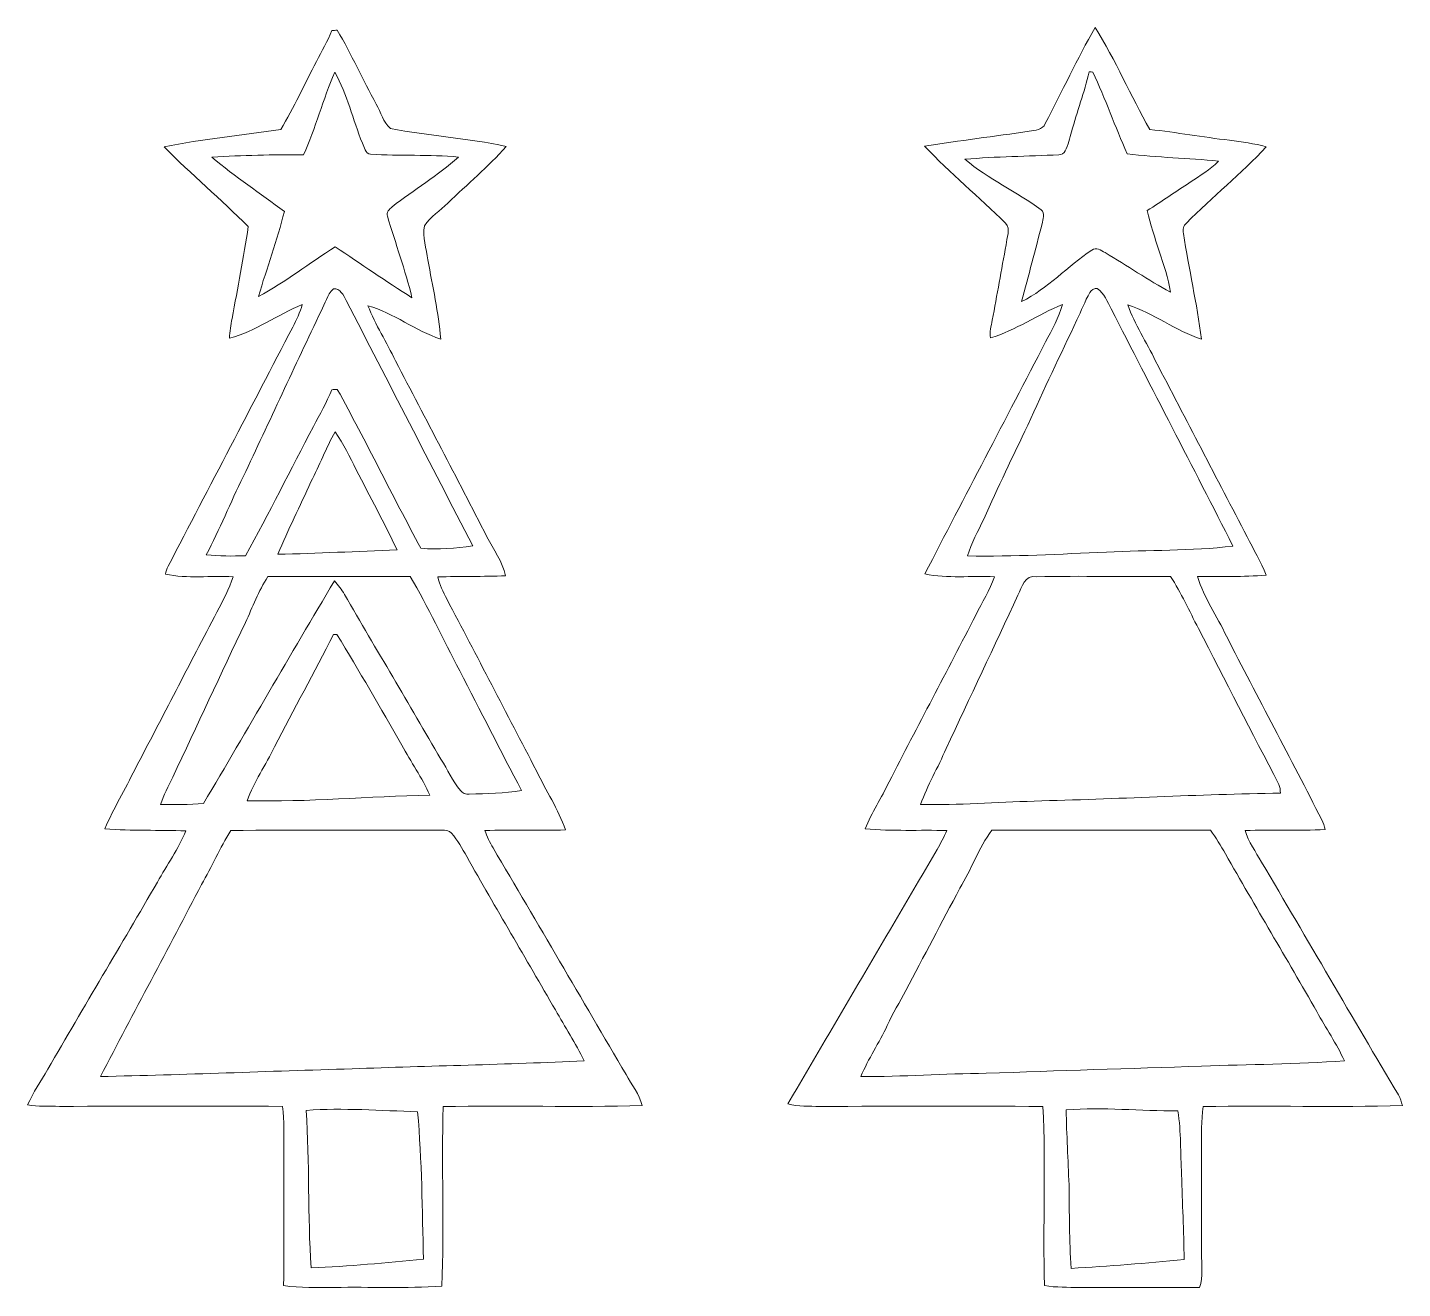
# Model space of a CAD drawing. Header units: centimetres. Extents: x -16.3 to 16.3, y -15 to 15.
import ezdxf

# ---------------------------------------------------------------- set-up
doc = ezdxf.new("R2010")
doc.units = ezdxf.units.CM
doc.header["$MEASUREMENT"] = 0
doc.layers.add('Layer 1', color=7, linetype='Continuous')

msp = doc.modelspace()

# ---------------------------------------------------------------- linework, layer by layer
at = {"layer": 'Layer 1', "color": 250, "lineweight": 9}
for points, knots in [([(-9.10184, 14.90275), (-9.05916, 14.90557), (-9.01612, 14.90839), (-8.97308, 14.91086), (-8.97308, 14.91086), (-8.63935, 14.33901), (-8.36383, 13.73506), (-8.0488, 13.15297), (-8.0488, 13.15297), (-7.93626, 12.96282), (-7.88476, 12.72117), (-7.71296, 12.57547), (-7.71296, 12.57547), (-6.80385, 12.39415), (-5.86899, 12.35287), (-4.96376, 12.1465), (-4.96376, 12.1465), (-5.3878, 11.66143), (-5.88557, 11.24938), (-6.34876, 10.80312), (-6.34876, 10.80312), (-6.52762, 10.61932), (-6.7594, 10.48033), (-6.8991, 10.26125), (-6.8991, 10.26125), (-6.96154, 9.99138), (-6.85676, 9.71832), (-6.81937, 9.45092), (-6.81937, 9.45092), (-6.71601, 8.82262), (-6.56255, 8.20068), (-6.51739, 7.56391), (-6.51739, 7.56391), (-7.11711, 7.77664), (-7.63464, 8.18127), (-8.24706, 8.36331), (-8.24706, 8.36331), (-8.06785, 7.90717), (-7.80115, 7.49265), (-7.59089, 7.05133), (-7.59089, 7.05133), (-6.86629, 5.65821), (-6.13428, 4.26897), (-5.41814, 2.87162), (-5.41814, 2.87162), (-5.26962, 2.56398), (-5.04666, 2.28317), (-4.97575, 1.94274), (-4.97575, 1.94274), (-5.51233, 1.91911), (-6.04961, 1.93569), (-6.58618, 1.91452), (-6.58618, 1.91452), (-6.54279, 1.73002), (-6.45918, 1.55892), (-6.37311, 1.391), (-6.37311, 1.391), (-5.6552, 0.03457), (-4.95423, -1.33104), (-4.24268, -2.69064), (-4.24268, -2.69064), (-4.01408, -3.16125), (-3.72974, -3.60575), (-3.55088, -4.09964), (-3.55088, -4.09964), (-4.18976, -4.10951), (-4.82864, -4.1021), (-5.46717, -4.10951), (-5.46717, -4.10951), (-5.41637, -4.25486), (-5.35181, -4.39526), (-5.27173, -4.52684), (-5.27173, -4.52684), (-4.21411, -6.31931), (-3.16812, -8.11813), (-2.1119, -9.9113), (-2.1119, -9.9113), (-1.97679, -10.1526), (-1.79793, -10.37767), (-1.72773, -10.65001), (-1.72773, -10.65001), (-3.30394, -10.69482), (-4.88121, -10.64543), (-6.45777, -10.67577), (-6.45777, -10.67577), (-6.50011, -12.09781), (-6.42884, -13.52233), (-6.49305, -14.94332), (-6.49305, -14.94332), (-7.34254, -14.9987), (-8.19414, -14.95813), (-9.04434, -14.97401), (-9.04434, -14.97401), (-9.44509, -14.96731), (-9.85114, -14.99447), (-10.24837, -14.92885), (-10.24837, -14.92885), (-10.2392, -13.861), (-10.24696, -12.79314), (-10.24202, -11.72563), (-10.24202, -11.72563), (-10.24484, -11.3725), (-10.23461, -11.01937), (-10.27448, -10.66836), (-10.27448, -10.66836), (-12.03978, -10.66659), (-13.80543, -10.66589), (-15.57073, -10.66942), (-15.57073, -10.66942), (-15.82543, -10.66412), (-16.0819, -10.67471), (-16.33449, -10.63661), (-16.33449, -10.63661), (-16.20185, -10.33815), (-16.01311, -10.06899), (-15.85048, -9.78677), (-15.85048, -9.78677), (-14.99358, -8.29733), (-14.10705, -6.82484), (-13.24733, -5.33683), (-13.24733, -5.33683), (-13.02226, -4.93219), (-12.74992, -4.55119), (-12.57, -4.12292), (-12.57, -4.12292), (-13.21135, -4.09258), (-13.85517, -4.12715), (-14.49511, -4.07071), (-14.49511, -4.07071), (-14.28803, -3.58282), (-14.01074, -3.1295), (-13.78003, -2.65325), (-13.78003, -2.65325), (-13.12633, -1.41076), (-12.48604, -0.16158), (-11.83269, 1.08091), (-11.83269, 1.08091), (-11.69088, 1.3536), (-11.54659, 1.62736), (-11.44852, 1.91981), (-11.44852, 1.91981), (-11.98263, 1.9505), (-12.5319, 1.86831), (-13.05789, 1.98296), (-13.05789, 1.98296), (-13.04907, 2.04928), (-13.02191, 2.11172), (-12.99192, 2.17064), (-12.99192, 2.17064), (-12.00556, 4.06471), (-11.01989, 5.95983), (-10.03176, 7.85354), (-10.03176, 7.85354), (-9.94181, 8.02641), (-9.85749, 8.2042), (-9.80528, 8.39259), (-9.80528, 8.39259), (-10.39477, 8.15235), (-10.91583, 7.75512), (-11.53424, 7.5872), (-11.53424, 7.5872), (-11.53001, 7.74665), (-11.50214, 7.90434), (-11.47357, 8.06062), (-11.47357, 8.06062), (-11.33951, 8.78699), (-11.19734, 9.51231), (-11.08869, 10.24291), (-11.08869, 10.24291), (-11.74027, 10.89202), (-12.44476, 11.48574), (-13.09105, 12.14015), (-13.09105, 12.14015), (-12.17454, 12.32465), (-11.24144, 12.41496), (-10.31646, 12.54972), (-10.31646, 12.54972), (-10.00495, 13.07395), (-9.75131, 13.62922), (-9.46803, 14.16862), (-9.46803, 14.16862), (-9.34596, 14.41309), (-9.20662, 14.64946), (-9.10184, 14.90275), (-9.10184, 14.90275), (-9.10184, 14.90275), (-9.10184, 14.90275), (-9.10184, 14.90275)], [0, 0, 0, 0, 0.02083333, 0.02083333, 0.02083333, 0.02083333, 0.04166667, 0.04166667, 0.04166667, 0.04166667, 0.0625, 0.0625, 0.0625, 0.0625, 0.08333333, 0.08333333, 0.08333333, 0.08333333, 0.10416667, 0.10416667, 0.10416667, 0.10416667, 0.125, 0.125, 0.125, 0.125, 0.14583333, 0.14583333, 0.14583333, 0.14583333, 0.16666667, 0.16666667, 0.16666667, 0.16666667, 0.1875, 0.1875, 0.1875, 0.1875, 0.20833333, 0.20833333, 0.20833333, 0.20833333, 0.22916667, 0.22916667, 0.22916667, 0.22916667, 0.25, 0.25, 0.25, 0.25, 0.27083333, 0.27083333, 0.27083333, 0.27083333, 0.29166667, 0.29166667, 0.29166667, 0.29166667, 0.3125, 0.3125, 0.3125, 0.3125, 0.33333333, 0.33333333, 0.33333333, 0.33333333, 0.35416667, 0.35416667, 0.35416667, 0.35416667, 0.375, 0.375, 0.375, 0.375, 0.39583333, 0.39583333, 0.39583333, 0.39583333, 0.41666667, 0.41666667, 0.41666667, 0.41666667, 0.4375, 0.4375, 0.4375, 0.4375, 0.45833333, 0.45833333, 0.45833333, 0.45833333, 0.47916667, 0.47916667, 0.47916667, 0.47916667, 0.5, 0.5, 0.5, 0.5, 0.52083333, 0.52083333, 0.52083333, 0.52083333, 0.54166667, 0.54166667, 0.54166667, 0.54166667, 0.5625, 0.5625, 0.5625, 0.5625, 0.58333333, 0.58333333, 0.58333333, 0.58333333, 0.60416667, 0.60416667, 0.60416667, 0.60416667, 0.625, 0.625, 0.625, 0.625, 0.64583333, 0.64583333, 0.64583333, 0.64583333, 0.66666667, 0.66666667, 0.66666667, 0.66666667, 0.6875, 0.6875, 0.6875, 0.6875, 0.70833333, 0.70833333, 0.70833333, 0.70833333, 0.72916667, 0.72916667, 0.72916667, 0.72916667, 0.75, 0.75, 0.75, 0.75, 0.77083333, 0.77083333, 0.77083333, 0.77083333, 0.79166667, 0.79166667, 0.79166667, 0.79166667, 0.8125, 0.8125, 0.8125, 0.8125, 0.83333333, 0.83333333, 0.83333333, 0.83333333, 0.85416667, 0.85416667, 0.85416667, 0.85416667, 0.875, 0.875, 0.875, 0.875, 0.89583333, 0.89583333, 0.89583333, 0.89583333, 0.91666667, 0.91666667, 0.91666667, 0.91666667, 0.9375, 0.9375, 0.9375, 0.9375, 0.95833333, 0.95833333, 0.95833333, 0.95833333, 1, 1, 1, 1]), ([(7.84772, 12.69048), (8.23895, 13.45319), (8.61078, 14.22753), (9.02917, 14.97577), (9.02917, 14.97577), (9.52094, 14.20002), (9.87443, 13.34841), (10.32916, 12.55184), (10.32916, 12.55184), (10.96345, 12.48093), (11.59281, 12.37122), (12.2264, 12.29466), (12.2264, 12.29466), (12.5185, 12.25515), (12.81271, 12.21811), (13.09776, 12.1405), (13.09776, 12.1405), (12.49909, 11.50127), (11.82106, 10.94317), (11.19946, 10.32793), (11.19946, 10.32793), (11.13208, 10.26266), (11.10668, 10.16812), (11.1282, 10.07746), (11.1282, 10.07746), (11.26331, 9.24066), (11.44641, 8.41129), (11.55824, 7.57097), (11.55824, 7.57097), (10.94229, 7.76852), (10.42264, 8.18269), (9.80846, 8.38412), (9.80846, 8.38412), (9.9725, 7.91316), (10.25402, 7.49618), (10.4678, 7.0478), (10.4678, 7.0478), (11.19311, 5.65503), (11.91736, 4.26191), (12.64409, 2.86985), (12.64409, 2.86985), (12.79331, 2.56575), (12.97041, 2.27472), (13.09388, 1.95862), (13.09388, 1.95862), (12.5506, 1.91346), (12.00521, 1.92898), (11.46122, 1.92263), (11.46122, 1.92263), (11.62209, 1.42099), (11.92442, 0.98319), (12.14949, 0.51011), (12.14949, 0.51011), (12.90408, -0.94721), (13.67279, -2.39713), (14.4175, -3.85939), (14.4175, -3.85939), (14.45278, -3.93241), (14.47606, -4.01037), (14.49864, -4.0887), (14.49864, -4.0887), (13.86364, -4.11622), (13.22864, -4.1014), (12.59364, -4.10987), (12.59364, -4.10987), (12.67866, -4.38185), (12.84446, -4.61751), (12.98663, -4.86163), (12.98663, -4.86163), (14.07107, -6.70666), (15.14704, -8.55698), (16.23783, -10.39813), (16.23783, -10.39813), (16.28087, -10.4775), (16.30874, -10.56323), (16.33449, -10.65001), (16.33449, -10.65001), (14.75758, -10.69517), (13.17925, -10.64507), (11.60233, -10.67612), (11.60233, -10.67612), (11.5533, -11.01196), (11.56106, -11.35169), (11.55647, -11.69035), (11.55647, -11.69035), (11.55894, -12.51339), (11.5533, -13.33642), (11.56282, -14.1598), (11.56282, -14.1598), (11.55541, -14.43073), (11.60798, -14.71437), (11.50955, -14.97577), (11.50955, -14.97577), (10.56129, -14.9666), (9.61302, -14.9726), (8.66511, -14.97366), (8.66511, -14.97366), (8.38571, -14.96907), (8.1056, -14.97613), (7.82973, -14.92921), (7.82973, -14.92921), (7.78669, -13.50928), (7.86112, -12.08723), (7.79127, -10.66871), (7.79127, -10.66871), (6.02456, -10.66695), (4.25785, -10.66448), (2.49149, -10.67118), (2.49149, -10.67118), (2.23785, -10.66201), (1.9775, -10.68458), (1.73196, -10.6105), (1.73196, -10.6105), (2.91377, -8.59472), (4.09522, -6.57896), (5.27809, -4.56389), (5.27809, -4.56389), (5.36099, -4.41608), (5.43966, -4.26614), (5.51127, -4.11269), (5.51127, -4.11269), (4.86287, -4.09575), (4.21234, -4.13103), (3.5657, -4.07177), (3.5657, -4.07177), (3.72833, -3.68759), (3.95305, -3.3334), (4.13473, -2.9584), (4.13473, -2.9584), (4.81665, -1.63266), (5.5148, -0.31609), (6.19672, 1.00929), (6.19672, 1.00929), (6.34982, 1.31056), (6.52904, 1.60055), (6.64016, 1.92158), (6.64016, 1.92158), (6.08983, 1.94592), (5.53032, 1.87183), (4.98704, 1.98613), (4.98704, 1.98613), (5.93178, 3.82976), (6.90369, 5.65962), (7.85266, 7.50112), (7.85266, 7.50112), (8.004, 7.79004), (8.17086, 8.07579), (8.25624, 8.39294), (8.25624, 8.39294), (7.67345, 8.15129), (7.14746, 7.77805), (6.54209, 7.59566), (6.54209, 7.59566), (6.51563, 7.73783), (6.56326, 7.87965), (6.58548, 8.01829), (6.58548, 8.01829), (6.70542, 8.61378), (6.79962, 9.21421), (6.91815, 9.8097), (6.91815, 9.8097), (6.92203, 9.97374), (7.03774, 10.18541), (6.90298, 10.32404), (6.90298, 10.32404), (6.27468, 10.9467), (5.58606, 11.50868), (4.9814, 12.15532), (4.9814, 12.15532), (5.80866, 12.28443), (6.6391, 12.39097), (7.46813, 12.50739), (7.46813, 12.50739), (7.60783, 12.53279), (7.78281, 12.54196), (7.84772, 12.69048), (7.84772, 12.69048), (7.84772, 12.69048), (7.84772, 12.69048), (7.84772, 12.69048)], [0, 0, 0, 0, 0.02173913, 0.02173913, 0.02173913, 0.02173913, 0.04347826, 0.04347826, 0.04347826, 0.04347826, 0.06521739, 0.06521739, 0.06521739, 0.06521739, 0.08695652, 0.08695652, 0.08695652, 0.08695652, 0.10869565, 0.10869565, 0.10869565, 0.10869565, 0.13043478, 0.13043478, 0.13043478, 0.13043478, 0.15217391, 0.15217391, 0.15217391, 0.15217391, 0.17391304, 0.17391304, 0.17391304, 0.17391304, 0.19565217, 0.19565217, 0.19565217, 0.19565217, 0.2173913, 0.2173913, 0.2173913, 0.2173913, 0.23913043, 0.23913043, 0.23913043, 0.23913043, 0.26086957, 0.26086957, 0.26086957, 0.26086957, 0.2826087, 0.2826087, 0.2826087, 0.2826087, 0.30434783, 0.30434783, 0.30434783, 0.30434783, 0.32608696, 0.32608696, 0.32608696, 0.32608696, 0.34782609, 0.34782609, 0.34782609, 0.34782609, 0.36956522, 0.36956522, 0.36956522, 0.36956522, 0.39130435, 0.39130435, 0.39130435, 0.39130435, 0.41304348, 0.41304348, 0.41304348, 0.41304348, 0.43478261, 0.43478261, 0.43478261, 0.43478261, 0.45652174, 0.45652174, 0.45652174, 0.45652174, 0.47826087, 0.47826087, 0.47826087, 0.47826087, 0.5, 0.5, 0.5, 0.5, 0.52173913, 0.52173913, 0.52173913, 0.52173913, 0.54347826, 0.54347826, 0.54347826, 0.54347826, 0.56521739, 0.56521739, 0.56521739, 0.56521739, 0.58695652, 0.58695652, 0.58695652, 0.58695652, 0.60869565, 0.60869565, 0.60869565, 0.60869565, 0.63043478, 0.63043478, 0.63043478, 0.63043478, 0.65217391, 0.65217391, 0.65217391, 0.65217391, 0.67391304, 0.67391304, 0.67391304, 0.67391304, 0.69565217, 0.69565217, 0.69565217, 0.69565217, 0.7173913, 0.7173913, 0.7173913, 0.7173913, 0.73913043, 0.73913043, 0.73913043, 0.73913043, 0.76086957, 0.76086957, 0.76086957, 0.76086957, 0.7826087, 0.7826087, 0.7826087, 0.7826087, 0.80434783, 0.80434783, 0.80434783, 0.80434783, 0.82608696, 0.82608696, 0.82608696, 0.82608696, 0.84782609, 0.84782609, 0.84782609, 0.84782609, 0.86956522, 0.86956522, 0.86956522, 0.86956522, 0.89130435, 0.89130435, 0.89130435, 0.89130435, 0.91304348, 0.91304348, 0.91304348, 0.91304348, 0.93478261, 0.93478261, 0.93478261, 0.93478261, 0.95652174, 0.95652174, 0.95652174, 0.95652174, 1, 1, 1, 1]), ([(-9.0327, 13.91109), (-9.31809, 13.27009), (-9.48566, 12.58288), (-9.77882, 11.94506), (-9.77882, 11.94506), (-10.50378, 11.95635), (-11.22803, 11.93765), (-11.95123, 11.89532), (-11.95123, 11.89532), (-11.4076, 11.42542), (-10.80117, 11.03701), (-10.23179, 10.60027), (-10.23179, 10.60027), (-10.39901, 9.91624), (-10.64983, 9.25654), (-10.84703, 8.58097), (-10.84703, 8.58097), (-10.20604, 8.9207), (-9.63877, 9.38107), (-9.02106, 9.75924), (-9.02106, 9.75924), (-8.41146, 9.36096), (-7.81985, 8.93587), (-7.19966, 8.55346), (-7.19966, 8.55346), (-7.35559, 9.21033), (-7.59407, 9.84321), (-7.78175, 10.49091), (-7.78175, 10.49091), (-7.81597, 10.58333), (-7.73659, 10.6606), (-7.67168, 10.71387), (-7.67168, 10.71387), (-7.15204, 11.11639), (-6.58618, 11.45964), (-6.09229, 11.89532), (-6.09229, 11.89532), (-6.78833, 11.95952), (-7.48788, 11.92248), (-8.18427, 11.96376), (-8.18427, 11.96376), (-8.31056, 11.97822), (-8.33243, 12.13768), (-8.37724, 12.22622), (-8.37724, 12.22622), (-8.60619, 12.78256), (-8.73319, 13.38545), (-9.0327, 13.91109), (-9.0327, 13.91109), (-9.0327, 13.91109), (-9.0327, 13.91109), (-9.0327, 13.91109)], [0, 0, 0, 0, 0.07142857, 0.07142857, 0.07142857, 0.07142857, 0.14285714, 0.14285714, 0.14285714, 0.14285714, 0.21428571, 0.21428571, 0.21428571, 0.21428571, 0.28571429, 0.28571429, 0.28571429, 0.28571429, 0.35714286, 0.35714286, 0.35714286, 0.35714286, 0.42857143, 0.42857143, 0.42857143, 0.42857143, 0.5, 0.5, 0.5, 0.5, 0.57142857, 0.57142857, 0.57142857, 0.57142857, 0.64285714, 0.64285714, 0.64285714, 0.64285714, 0.71428571, 0.71428571, 0.71428571, 0.71428571, 0.78571429, 0.78571429, 0.78571429, 0.78571429, 0.85714286, 0.85714286, 0.85714286, 0.85714286, 1, 1, 1, 1]), ([(8.89229, 13.9185), (8.77376, 13.43837), (8.60372, 12.9727), (8.47143, 12.49645), (8.47143, 12.49645), (8.42451, 12.34335), (8.39417, 12.18354), (8.32009, 12.04066), (8.32009, 12.04066), (8.2961, 11.98175), (8.23225, 11.95317), (8.17227, 11.95176), (8.17227, 11.95176), (7.42756, 11.90908), (6.68073, 11.91119), (5.93778, 11.84205), (5.93778, 11.84205), (6.49517, 11.37568), (7.16686, 11.07052), (7.75317, 10.64402), (7.75317, 10.64402), (7.84454, 10.55405), (7.78775, 10.41683), (7.77046, 10.30888), (7.77046, 10.30888), (7.61453, 9.69116), (7.44767, 9.07662), (7.28398, 8.46103), (7.28398, 8.46103), (7.90381, 8.77147), (8.38077, 9.29781), (8.95086, 9.68376), (8.95086, 9.68376), (9.05351, 9.76348), (9.17804, 9.67776), (9.26765, 9.62343), (9.26765, 9.62343), (9.78941, 9.31616), (10.28965, 8.97184), (10.82269, 8.68327), (10.82269, 8.68327), (10.70734, 9.34825), (10.41347, 9.96668), (10.27095, 10.62567), (10.27095, 10.62567), (10.61244, 10.8451), (10.94687, 11.07617), (11.28801, 11.29666), (11.28801, 11.29666), (11.51696, 11.45576), (11.76461, 11.59475), (11.96111, 11.79548), (11.96111, 11.79548), (11.24074, 11.87874), (10.51225, 11.87768), (9.79258, 11.97611), (9.79258, 11.97611), (9.50648, 12.61746), (9.27647, 13.28244), (8.97626, 13.91744), (8.97626, 13.91744), (8.95509, 13.91779), (8.91346, 13.9185), (8.89229, 13.9185), (8.89229, 13.9185), (8.89229, 13.9185), (8.89229, 13.9185), (8.89229, 13.9185)], [0, 0, 0, 0, 0.05555556, 0.05555556, 0.05555556, 0.05555556, 0.11111111, 0.11111111, 0.11111111, 0.11111111, 0.16666667, 0.16666667, 0.16666667, 0.16666667, 0.22222222, 0.22222222, 0.22222222, 0.22222222, 0.27777778, 0.27777778, 0.27777778, 0.27777778, 0.33333333, 0.33333333, 0.33333333, 0.33333333, 0.38888889, 0.38888889, 0.38888889, 0.38888889, 0.44444444, 0.44444444, 0.44444444, 0.44444444, 0.5, 0.5, 0.5, 0.5, 0.55555556, 0.55555556, 0.55555556, 0.55555556, 0.61111111, 0.61111111, 0.61111111, 0.61111111, 0.66666667, 0.66666667, 0.66666667, 0.66666667, 0.72222222, 0.72222222, 0.72222222, 0.72222222, 0.77777778, 0.77777778, 0.77777778, 0.77777778, 0.83333333, 0.83333333, 0.83333333, 0.83333333, 0.88888889, 0.88888889, 0.88888889, 0.88888889, 1, 1, 1, 1]), ([(-9.06798, 8.76406), (-9.22179, 8.62612), (-9.26024, 8.41058), (-9.35937, 8.23631), (-9.35937, 8.23631), (-9.9852, 6.92821), (-10.58704, 5.60882), (-11.20863, 4.2986), (-11.20863, 4.2986), (-11.51237, 3.68442), (-11.76108, 3.04413), (-12.08916, 2.44229), (-12.08916, 2.44229), (-11.77978, 2.40347), (-11.46792, 2.41264), (-11.15677, 2.41758), (-11.15677, 2.41758), (-10.59092, 3.42724), (-10.08503, 4.4697), (-9.53823, 5.48993), (-9.53823, 5.48993), (-9.39147, 5.78098), (-9.22778, 6.06461), (-9.10255, 6.36588), (-9.10255, 6.36588), (-9.05951, 6.36835), (-9.01682, 6.37082), (-8.97378, 6.37329), (-8.97378, 6.37329), (-8.28622, 5.12728), (-7.66568, 3.84599), (-6.98659, 2.59538), (-6.98659, 2.59538), (-6.57736, 2.5601), (-6.1632, 2.59679), (-5.75716, 2.65078), (-5.75716, 2.65078), (-6.75975, 4.59634), (-7.76058, 6.54298), (-8.76106, 8.4896), (-8.76106, 8.4896), (-8.82844, 8.60073), (-8.90393, 8.79299), (-9.06798, 8.76406), (-9.06798, 8.76406), (-9.06798, 8.76406), (-9.06798, 8.76406), (-9.06798, 8.76406)], [0, 0, 0, 0, 0.07692308, 0.07692308, 0.07692308, 0.07692308, 0.15384615, 0.15384615, 0.15384615, 0.15384615, 0.23076923, 0.23076923, 0.23076923, 0.23076923, 0.30769231, 0.30769231, 0.30769231, 0.30769231, 0.38461538, 0.38461538, 0.38461538, 0.38461538, 0.46153846, 0.46153846, 0.46153846, 0.46153846, 0.53846154, 0.53846154, 0.53846154, 0.53846154, 0.61538462, 0.61538462, 0.61538462, 0.61538462, 0.69230769, 0.69230769, 0.69230769, 0.69230769, 0.76923077, 0.76923077, 0.76923077, 0.76923077, 0.84615385, 0.84615385, 0.84615385, 0.84615385, 1, 1, 1, 1]), ([(8.90641, 8.67411), (8.78399, 8.46738), (8.70532, 8.23878), (8.60019, 8.02323), (8.60019, 8.02323), (8.20473, 7.19244), (7.80786, 6.362), (7.43074, 5.52274), (7.43074, 5.52274), (7.07443, 4.78297), (6.72201, 4.04108), (6.3844, 3.29248), (6.3844, 3.29248), (6.25352, 3.00109), (6.08842, 2.72345), (5.99952, 2.41477), (5.99952, 2.41477), (7.09983, 2.3943), (8.19979, 2.45992), (9.29905, 2.50507), (9.29905, 2.50507), (10.30058, 2.55976), (11.30812, 2.52695), (12.30507, 2.64901), (12.30507, 2.64901), (11.35151, 4.53285), (10.37396, 6.40433), (9.41441, 8.28464), (9.41441, 8.28464), (9.32268, 8.45926), (9.24684, 8.65435), (9.0835, 8.77535), (9.0835, 8.77535), (9.00871, 8.78206), (8.94062, 8.73902), (8.90641, 8.67411), (8.90641, 8.67411), (8.90641, 8.67411), (8.90641, 8.67411), (8.90641, 8.67411)], [0, 0, 0, 0, 0.09090909, 0.09090909, 0.09090909, 0.09090909, 0.18181818, 0.18181818, 0.18181818, 0.18181818, 0.27272727, 0.27272727, 0.27272727, 0.27272727, 0.36363636, 0.36363636, 0.36363636, 0.36363636, 0.45454545, 0.45454545, 0.45454545, 0.45454545, 0.54545455, 0.54545455, 0.54545455, 0.54545455, 0.63636364, 0.63636364, 0.63636364, 0.63636364, 0.72727273, 0.72727273, 0.72727273, 0.72727273, 0.81818182, 0.81818182, 0.81818182, 0.81818182, 1, 1, 1, 1]), ([(-9.60067, 4.17688), (-9.85749, 3.6001), (-10.13901, 3.0346), (-10.39054, 2.45568), (-10.39054, 2.45568), (-9.44509, 2.47226), (-8.50036, 2.52447), (-7.55526, 2.55658), (-7.55526, 2.55658), (-7.85689, 3.20182), (-8.19838, 3.82729), (-8.52364, 4.46088), (-8.52364, 4.46088), (-8.6771, 4.76885), (-8.83197, 5.07682), (-9.02176, 5.36399), (-9.02176, 5.36399), (-9.24578, 4.9837), (-9.39535, 4.56671), (-9.60067, 4.17688), (-9.60067, 4.17688), (-9.60067, 4.17688), (-9.60067, 4.17688), (-9.60067, 4.17688)], [0, 0, 0, 0, 0.14285714, 0.14285714, 0.14285714, 0.14285714, 0.28571429, 0.28571429, 0.28571429, 0.28571429, 0.42857143, 0.42857143, 0.42857143, 0.42857143, 0.57142857, 0.57142857, 0.57142857, 0.57142857, 0.71428571, 0.71428571, 0.71428571, 0.71428571, 1, 1, 1, 1]), ([(7.19896, 1.48343), (6.63381, 0.26493), (6.05596, -0.94792), (5.49152, -2.16641), (5.49152, -2.16641), (5.29925, -2.61338), (5.04807, -3.0346), (4.8858, -3.49392), (4.8858, -3.49392), (5.78538, -3.50732), (6.68426, -3.44876), (7.58278, -3.41137), (7.58278, -3.41137), (9.534, -3.36656), (11.48309, -3.25191), (13.43501, -3.22263), (13.43501, -3.22263), (13.43149, -3.15207), (13.42796, -3.07905), (13.39409, -3.01555), (13.39409, -3.01555), (12.75768, -1.78012), (12.12092, -0.54469), (11.48556, 0.69144), (11.48556, 0.69144), (11.26508, 1.10419), (11.08163, 1.53775), (10.82058, 1.92793), (10.82058, 1.92793), (9.76083, 1.91875), (8.70109, 1.94098), (7.6417, 1.92158), (7.6417, 1.92158), (7.35842, 1.97873), (7.29209, 1.6711), (7.19896, 1.48343), (7.19896, 1.48343), (7.19896, 1.48343), (7.19896, 1.48343), (7.19896, 1.48343)], [0, 0, 0, 0, 0.09090909, 0.09090909, 0.09090909, 0.09090909, 0.18181818, 0.18181818, 0.18181818, 0.18181818, 0.27272727, 0.27272727, 0.27272727, 0.27272727, 0.36363636, 0.36363636, 0.36363636, 0.36363636, 0.45454545, 0.45454545, 0.45454545, 0.45454545, 0.54545455, 0.54545455, 0.54545455, 0.54545455, 0.63636364, 0.63636364, 0.63636364, 0.63636364, 0.72727273, 0.72727273, 0.72727273, 0.72727273, 0.81818182, 0.81818182, 0.81818182, 0.81818182, 1, 1, 1, 1]), ([(-10.62373, 1.92228), (-10.84668, 1.5822), (-10.98426, 1.19768), (-11.15783, 0.83185), (-11.15783, 0.83185), (-11.74274, -0.38912), (-12.30471, -1.62067), (-12.88397, -2.84445), (-12.88397, -2.84445), (-12.9891, -3.05753), (-13.09564, -3.27096), (-13.17819, -3.49427), (-13.17819, -3.49427), (-12.83635, -3.50309), (-12.49451, -3.49356), (-12.15337, -3.47028), (-12.15337, -3.47028), (-11.10844, -1.71204), (-10.09174, 0.06385), (-9.04328, 1.81962), (-9.04328, 1.81962), (-8.95015, 1.72332), (-8.87077, 1.61431), (-8.80339, 1.4986), (-8.80339, 1.4986), (-8.04386, 0.18979), (-7.26881, -1.10984), (-6.51034, -2.41935), (-6.51034, -2.41935), (-6.353, -2.66277), (-6.23552, -2.93406), (-6.0489, -3.15737), (-6.0489, -3.15737), (-6.00551, -3.23004), (-5.91802, -3.25897), (-5.83794, -3.25085), (-5.83794, -3.25085), (-5.42308, -3.23074), (-5.0068, -3.22369), (-4.59511, -3.16442), (-4.59511, -3.16442), (-5.09252, -2.21757), (-5.57477, -1.26295), (-6.06584, -0.31257), (-6.06584, -0.31257), (-6.4673, 0.42933), (-6.81161, 1.20191), (-7.24341, 1.92722), (-7.24341, 1.92722), (-8.37018, 1.92475), (-9.49695, 1.93216), (-10.62373, 1.92228), (-10.62373, 1.92228), (-10.62373, 1.92228), (-10.62373, 1.92228), (-10.62373, 1.92228)], [0, 0, 0, 0, 0.06666667, 0.06666667, 0.06666667, 0.06666667, 0.13333333, 0.13333333, 0.13333333, 0.13333333, 0.2, 0.2, 0.2, 0.2, 0.26666667, 0.26666667, 0.26666667, 0.26666667, 0.33333333, 0.33333333, 0.33333333, 0.33333333, 0.4, 0.4, 0.4, 0.4, 0.46666667, 0.46666667, 0.46666667, 0.46666667, 0.53333333, 0.53333333, 0.53333333, 0.53333333, 0.6, 0.6, 0.6, 0.6, 0.66666667, 0.66666667, 0.66666667, 0.66666667, 0.73333333, 0.73333333, 0.73333333, 0.73333333, 0.8, 0.8, 0.8, 0.8, 0.86666667, 0.86666667, 0.86666667, 0.86666667, 1, 1, 1, 1]), ([(-9.06551, 0.54433), (-9.52059, -0.34961), (-10.00778, -1.22802), (-10.46356, -2.12232), (-10.46356, -2.12232), (-10.67311, -2.55412), (-10.95428, -2.9517), (-11.11514, -3.40607), (-11.11514, -3.40607), (-9.66911, -3.43747), (-8.22413, -3.30095), (-6.77809, -3.27343), (-6.77809, -3.27343), (-6.95872, -2.85503), (-7.22471, -2.48074), (-7.44132, -2.08104), (-7.44132, -2.08104), (-7.94791, -1.20086), (-8.45273, -0.31962), (-8.98119, 0.54786), (-8.98119, 0.54786), (-9.00236, 0.5468), (-9.04434, 0.54539), (-9.06551, 0.54433), (-9.06551, 0.54433), (-9.06551, 0.54433), (-9.06551, 0.54433), (-9.06551, 0.54433)], [0, 0, 0, 0, 0.125, 0.125, 0.125, 0.125, 0.25, 0.25, 0.25, 0.25, 0.375, 0.375, 0.375, 0.375, 0.5, 0.5, 0.5, 0.5, 0.625, 0.625, 0.625, 0.625, 0.75, 0.75, 0.75, 0.75, 1, 1, 1, 1]), ([(-11.50567, -4.11022), (-11.75826, -4.52719), (-11.95723, -4.97382), (-12.19994, -5.3968), (-12.19994, -5.3968), (-12.99157, -6.92221), (-13.8086, -8.43422), (-14.60094, -9.95892), (-14.60094, -9.95892), (-12.60704, -9.92153), (-10.6142, -9.83191), (-8.62065, -9.77689), (-8.62065, -9.77689), (-6.78409, -9.70668), (-4.94577, -9.6767), (-3.11026, -9.58533), (-3.11026, -9.58533), (-3.3117, -9.16834), (-3.56429, -8.77958), (-3.79324, -8.37777), (-3.79324, -8.37777), (-4.48998, -7.16034), (-5.20929, -5.9556), (-5.89791, -4.73322), (-5.89791, -4.73322), (-6.01045, -4.54308), (-6.11276, -4.34375), (-6.25951, -4.17654), (-6.25951, -4.17654), (-6.38722, -4.04919), (-6.59359, -4.1275), (-6.75093, -4.10105), (-6.75093, -4.10105), (-8.33561, -4.11233), (-9.92064, -4.09822), (-11.50567, -4.11022), (-11.50567, -4.11022), (-11.50567, -4.11022), (-11.50567, -4.11022), (-11.50567, -4.11022)], [0, 0, 0, 0, 0.09090909, 0.09090909, 0.09090909, 0.09090909, 0.18181818, 0.18181818, 0.18181818, 0.18181818, 0.27272727, 0.27272727, 0.27272727, 0.27272727, 0.36363636, 0.36363636, 0.36363636, 0.36363636, 0.45454545, 0.45454545, 0.45454545, 0.45454545, 0.54545455, 0.54545455, 0.54545455, 0.54545455, 0.63636364, 0.63636364, 0.63636364, 0.63636364, 0.72727273, 0.72727273, 0.72727273, 0.72727273, 0.81818182, 0.81818182, 0.81818182, 0.81818182, 1, 1, 1, 1]), ([(6.57807, -4.10351), (6.26375, -4.52967), (6.093, -5.03732), (5.81466, -5.48499), (5.81466, -5.48499), (5.39133, -6.29779), (4.95565, -7.10389), (4.5369, -7.91881), (4.5369, -7.91881), (4.38203, -8.19044), (4.22716, -8.46244), (4.09346, -8.74537), (4.09346, -8.74537), (3.89767, -9.15706), (3.64543, -9.53982), (3.4641, -9.95892), (3.4641, -9.95892), (4.45752, -9.96739), (5.44954, -9.89047), (6.44331, -9.88378), (6.44331, -9.88378), (8.14793, -9.82134), (9.85291, -9.77019), (11.55788, -9.71304), (11.55788, -9.71304), (12.68924, -9.66717), (13.82342, -9.67458), (14.95302, -9.58498), (14.95302, -9.58498), (14.77028, -9.17787), (14.50852, -8.81169), (14.30002, -8.41799), (14.30002, -8.41799), (13.58353, -7.16316), (12.84129, -5.92314), (12.12762, -4.66655), (12.12762, -4.66655), (12.02037, -4.47252), (11.89831, -4.2866), (11.77026, -4.10599), (11.77026, -4.10599), (10.03953, -4.10351), (8.3088, -4.10845), (6.57807, -4.10351), (6.57807, -4.10351), (6.57807, -4.10351), (6.57807, -4.10351), (6.57807, -4.10351)], [0, 0, 0, 0, 0.07692308, 0.07692308, 0.07692308, 0.07692308, 0.15384615, 0.15384615, 0.15384615, 0.15384615, 0.23076923, 0.23076923, 0.23076923, 0.23076923, 0.30769231, 0.30769231, 0.30769231, 0.30769231, 0.38461538, 0.38461538, 0.38461538, 0.38461538, 0.46153846, 0.46153846, 0.46153846, 0.46153846, 0.53846154, 0.53846154, 0.53846154, 0.53846154, 0.61538462, 0.61538462, 0.61538462, 0.61538462, 0.69230769, 0.69230769, 0.69230769, 0.69230769, 0.76923077, 0.76923077, 0.76923077, 0.76923077, 0.84615385, 0.84615385, 0.84615385, 0.84615385, 1, 1, 1, 1]), ([(-9.71532, -10.76431), (-9.62642, -12.00962), (-9.68251, -13.26092), (-9.59432, -14.50623), (-9.59432, -14.50623), (-8.7025, -14.47377), (-7.8142, -14.38487), (-6.92626, -14.30444), (-6.92626, -14.30444), (-6.9566, -13.13533), (-6.96401, -11.96305), (-7.0649, -10.79747), (-7.0649, -10.79747), (-7.94791, -10.7689), (-8.83232, -10.70293), (-9.71532, -10.76431)], [0, 0, 0, 0, 0.2, 0.2, 0.2, 0.2, 0.4, 0.4, 0.4, 0.4, 0.6, 0.6, 0.6, 0.6, 1, 1, 1, 1]), ([(8.34126, -10.75091), (8.35642, -11.34604), (8.38782, -11.94083), (8.41216, -12.53632), (8.41216, -12.53632), (8.41746, -13.19742), (8.42275, -13.85923), (8.45838, -14.51963), (8.45838, -14.51963), (9.35549, -14.47201), (10.25155, -14.39687), (11.14549, -14.30691), (11.14549, -14.30691), (11.13914, -13.63451), (11.10456, -12.96282), (11.08516, -12.29078), (11.08516, -12.29078), (11.05764, -11.7856), (11.07564, -11.2769), (10.99838, -10.7756), (10.99838, -10.7756), (10.11326, -10.77948), (9.22496, -10.68635), (8.34126, -10.75091)], [0, 0, 0, 0, 0.14285714, 0.14285714, 0.14285714, 0.14285714, 0.28571429, 0.28571429, 0.28571429, 0.28571429, 0.42857143, 0.42857143, 0.42857143, 0.42857143, 0.57142857, 0.57142857, 0.57142857, 0.57142857, 0.71428571, 0.71428571, 0.71428571, 0.71428571, 1, 1, 1, 1])]:
    msp.add_open_spline(points, degree=3, knots=knots, dxfattribs=at)

doc.saveas('drawing.dxf')
